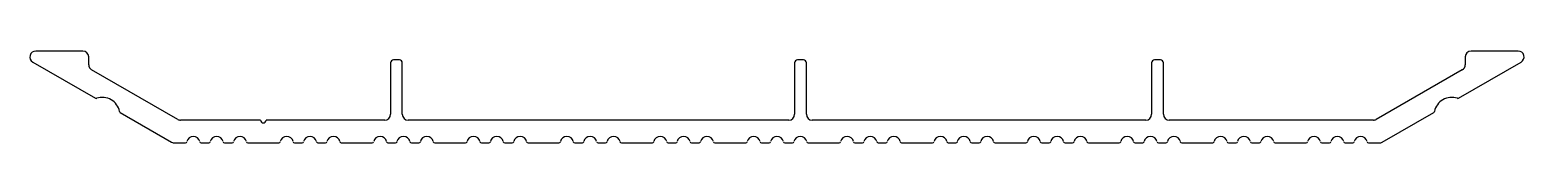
# Model space of a CAD drawing. Extents: x -103 to 100, y 0 to 13.
import ezdxf

# ---------------------------------------------------------------- set-up
doc = ezdxf.new("R2010")
doc.units = 0
doc.layers.add('1', color=4, linetype='CONTINUOUS')

msp = doc.modelspace()

# ---------------------------------------------------------------- linework, layer by layer
at = {"layer": '1', "color": 7, "linetype": 'CONTINUOUS'}
for p, q in [((-95.86, 12.71), (-102.26, 12.71)), ((99.34, 12.71), (92.94, 12.71)), ((-102.66, 11.21), (-94.15, 6.3)), ((-95.06, 10.85), (-95.06, 11.91)), ((-82.96, 3.4), (-94.66, 10.16)), ((-54.01, 11.11), (-54.01, 4.1)), ((-52.81, 11.51), (-53.61, 11.51)), ((-52.41, 4.1), (-52.41, 11.11)), ((0.94, 11.11), (0.94, 4.1)), ((2.14, 11.51), (1.34, 11.51)), ((2.54, 4.1), (2.54, 11.11)), ((49.49, 11.11), (49.49, 4.1)), ((50.69, 11.51), (49.89, 11.51)), ((51.09, 4.1), (51.09, 11.11)), ((91.74, 10.16), (80.04, 3.4)), ((91.23, 6.3), (99.74, 11.21)), ((92.14, 11.91), (92.14, 10.85)), ((-90.77, 4.35), (-83.78, 0.31)), ((80.86, 0.31), (87.85, 4.35)), ((-71.69, 3.3), (-82.56, 3.3)), ((-54.81, 3.3), (-70.93, 3.3)), ((0.14, 3.3), (-51.61, 3.3)), ((48.69, 3.3), (3.34, 3.3)), ((79.64, 3.3), (51.89, 3.3)), ((-83.38, 0.21), (-81.91, 0.21)), ((-79.76, 0.21), (-78.73, 0.21)), ((-76.58, 0.21), (-75.56, 0.21)), ((-73.41, 0.21), (-69.21, 0.21)), ((-67.06, 0.21), (-66.03, 0.21)), ((-63.88, 0.21), (-62.86, 0.21)), ((-60.71, 0.21), (-56.51, 0.21)), ((-54.36, 0.21), (-53.33, 0.21)), ((-51.18, 0.21), (-50.16, 0.21)), ((-48.01, 0.21), (-43.81, 0.21)), ((-41.66, 0.21), (-40.63, 0.21)), ((-38.48, 0.21), (-37.46, 0.21)), ((-35.31, 0.21), (-31.11, 0.21)), ((-28.96, 0.21), (-27.93, 0.21)), ((-25.78, 0.21), (-24.76, 0.21)), ((-22.61, 0.21), (-18.41, 0.21)), ((-16.26, 0.21), (-15.23, 0.21)), ((-13.08, 0.21), (-12.06, 0.21)), ((-9.91, 0.21), (-5.71, 0.21)), ((-3.56, 0.21), (-2.53, 0.21)), ((-0.38, 0.21), (0.64, 0.21)), ((2.79, 0.21), (6.99, 0.21)), ((9.14, 0.21), (10.17, 0.21)), ((12.32, 0.21), (13.34, 0.21)), ((15.49, 0.21), (19.69, 0.21)), ((21.84, 0.21), (22.87, 0.21)), ((25.02, 0.21), (26.04, 0.21)), ((28.19, 0.21), (32.39, 0.21)), ((34.54, 0.21), (35.57, 0.21)), ((37.72, 0.21), (38.74, 0.21)), ((40.89, 0.21), (45.09, 0.21)), ((47.24, 0.21), (48.27, 0.21)), ((50.42, 0.21), (51.44, 0.21)), ((53.59, 0.21), (57.79, 0.21)), ((59.94, 0.21), (60.97, 0.21)), ((63.12, 0.21), (64.14, 0.21)), ((66.29, 0.21), (70.49, 0.21)), ((72.64, 0.21), (73.67, 0.21)), ((75.82, 0.21), (76.84, 0.21)), ((78.99, 0.21), (80.46, 0.21))]:
    msp.add_line(p, q, dxfattribs=at)
for centre, radius, start, end in [((-102.26, 11.91), 0.8, 90, 239.9935), ((-95.86, 11.91), 0.8, 0, 90), ((92.94, 11.91), 0.8, 90, 180), ((99.34, 11.91), 0.8, 300.0065, 90), ((-94.26, 10.85), 0.8, 180, 239.9935), ((-53.61, 11.11), 0.4, 90, 180), ((-52.81, 11.11), 0.4, 360, 90), ((1.34, 11.11), 0.4, 90, 180), ((2.14, 11.11), 0.4, 0, 90), ((49.89, 11.11), 0.4, 90, 180), ((50.69, 11.11), 0.4, 360, 90), ((91.34, 10.85), 0.8, 300.0065, 360), ((-94.04, 6.47), 0.203, 240, 289.045), ((-93.2, 4.03), 2.38, 10.955, 109.045), ((90.29, 4.03), 2.38, 70.955, 169.045), ((91.13, 6.47), 0.203, 250.955, 300), ((-90.66, 4.52), 0.203, 190.955, 240), ((-54.81, 4.1), 0.8, 270, 0), ((-51.61, 4.1), 0.8, 180, 270), ((0.14, 4.1), 0.8, 270, 0), ((3.34, 4.1), 0.8, 180, 270), ((48.69, 4.1), 0.8, 270, 360), ((51.89, 4.1), 0.8, 180, 270), ((87.75, 4.52), 0.203, 300, 349.045), ((-82.56, 4.1), 0.8, 239.9935, 270), ((-71.31, 3.3), 0.381, 180, 360), ((79.64, 4.1), 0.8, 270, 300.0065), ((-83.38, 1.01), 0.8, 240, 270), ((-81.91, 0.41), 0.203, 270, 349.2878), ((-80.83, 0.21), 0.89, 10.7122, 169.2878), ((-79.76, 0.41), 0.203, 190.7122, 270), ((-78.73, 0.41), 0.203, 270, 349.2878), ((-77.66, 0.21), 0.89, 10.7122, 169.2878), ((-76.58, 0.41), 0.203, 190.7122, 270), ((-75.56, 0.41), 0.203, 270, 349.2878), ((-74.48, 0.21), 0.89, 10.7122, 169.2878), ((-73.41, 0.41), 0.203, 190.7122, 270), ((-69.21, 0.41), 0.203, 270, 349.2878), ((-68.13, 0.21), 0.89, 10.7122, 169.2878), ((-67.06, 0.41), 0.203, 190.7122, 270), ((-66.03, 0.41), 0.203, 270, 349.2878), ((-64.96, 0.21), 0.89, 10.7122, 169.2878), ((-63.88, 0.41), 0.203, 190.7122, 270), ((-62.86, 0.41), 0.203, 270, 349.2878), ((-61.78, 0.21), 0.89, 10.7122, 169.2878), ((-60.71, 0.41), 0.203, 190.7122, 270), ((-56.51, 0.41), 0.203, 270, 349.2878), ((-55.43, 0.21), 0.89, 10.7122, 169.2878), ((-54.36, 0.41), 0.203, 190.7122, 270), ((-53.33, 0.41), 0.203, 270, 349.2878), ((-52.26, 0.21), 0.89, 10.7122, 169.2878), ((-51.18, 0.41), 0.203, 190.7122, 270), ((-50.16, 0.41), 0.203, 270, 349.2878), ((-49.08, 0.21), 0.89, 10.7122, 169.2878), ((-48.01, 0.41), 0.203, 190.7122, 270), ((-43.81, 0.41), 0.203, 270, 349.2878), ((-42.73, 0.21), 0.89, 10.7122, 169.2878), ((-41.66, 0.41), 0.203, 190.7122, 270), ((-40.63, 0.41), 0.203, 270, 349.2878), ((-39.56, 0.21), 0.89, 10.7122, 169.2878), ((-38.48, 0.41), 0.203, 190.7122, 270), ((-37.46, 0.41), 0.203, 270, 349.2878), ((-36.38, 0.21), 0.89, 10.7122, 169.2878), ((-35.31, 0.41), 0.203, 190.7122, 270), ((-31.11, 0.41), 0.203, 270, 349.2878), ((-30.03, 0.21), 0.89, 10.7122, 169.2878), ((-28.96, 0.41), 0.203, 190.7122, 270), ((-27.93, 0.41), 0.203, 270, 349.2878), ((-26.86, 0.21), 0.89, 10.7122, 169.2878), ((-25.78, 0.41), 0.203, 190.7122, 270), ((-24.76, 0.41), 0.203, 270, 349.2878), ((-23.68, 0.21), 0.89, 10.7122, 169.2878), ((-22.61, 0.41), 0.203, 190.7122, 270), ((-18.41, 0.41), 0.203, 270, 349.2878), ((-17.33, 0.21), 0.89, 10.7122, 169.2878), ((-16.26, 0.41), 0.203, 190.7122, 270), ((-15.23, 0.41), 0.203, 270, 349.2878), ((-14.16, 0.21), 0.89, 10.7122, 169.2878), ((-13.08, 0.41), 0.203, 190.7122, 270), ((-12.06, 0.41), 0.203, 270, 349.2878), ((-10.98, 0.21), 0.89, 10.7122, 169.2878), ((-9.91, 0.41), 0.203, 190.7122, 270), ((-5.71, 0.41), 0.203, 270, 349.2878), ((-4.63, 0.21), 0.89, 10.7122, 169.2878), ((-3.56, 0.41), 0.203, 190.7122, 270), ((-2.53, 0.41), 0.203, 270, 349.2878), ((-1.46, 0.21), 0.89, 10.7122, 169.2878), ((-0.38, 0.41), 0.203, 190.7122, 270), ((0.64, 0.41), 0.203, 270, 349.2878), ((1.72, 0.21), 0.89, 10.7122, 169.2878), ((2.79, 0.41), 0.203, 190.7122, 270), ((6.99, 0.41), 0.203, 270, 349.2878), ((8.07, 0.21), 0.89, 10.7122, 169.2878), ((9.14, 0.41), 0.203, 190.7122, 270), ((10.17, 0.41), 0.203, 270, 349.2878), ((11.24, 0.21), 0.89, 10.7122, 169.2878), ((12.32, 0.41), 0.203, 190.7122, 270), ((13.34, 0.41), 0.203, 270, 349.2878), ((14.42, 0.21), 0.89, 10.7122, 169.2878), ((15.49, 0.41), 0.203, 190.7122, 270), ((19.69, 0.41), 0.203, 270, 349.2878), ((20.77, 0.21), 0.89, 10.7122, 169.2878), ((21.84, 0.41), 0.203, 190.7122, 270), ((22.87, 0.41), 0.203, 270, 349.2878), ((23.94, 0.21), 0.89, 10.7122, 169.2878), ((25.02, 0.41), 0.203, 190.7122, 270), ((26.04, 0.41), 0.203, 270, 349.2878), ((27.12, 0.21), 0.89, 10.7122, 169.2878), ((28.19, 0.41), 0.203, 190.7122, 270), ((32.39, 0.41), 0.203, 270, 349.2878), ((33.47, 0.21), 0.89, 10.7122, 169.2878), ((34.54, 0.41), 0.203, 190.7122, 270), ((35.57, 0.41), 0.203, 270, 349.2878), ((36.64, 0.21), 0.89, 10.7122, 169.2878), ((37.72, 0.41), 0.203, 190.7122, 270), ((38.74, 0.41), 0.203, 270, 349.2878), ((39.82, 0.21), 0.89, 10.7122, 169.2878), ((40.89, 0.41), 0.203, 190.7122, 270), ((45.09, 0.41), 0.203, 270, 349.2878), ((46.17, 0.21), 0.89, 10.7122, 169.2878), ((47.24, 0.41), 0.203, 190.7122, 270), ((48.27, 0.41), 0.203, 270, 349.2878), ((49.34, 0.21), 0.89, 10.7122, 169.2878), ((50.42, 0.41), 0.203, 190.7122, 270), ((51.44, 0.41), 0.203, 270, 349.2878), ((52.52, 0.21), 0.89, 10.7122, 169.2878), ((53.59, 0.41), 0.203, 190.7122, 270), ((57.79, 0.41), 0.203, 270, 349.2878), ((58.87, 0.21), 0.89, 10.7122, 169.2878), ((59.94, 0.41), 0.203, 190.7122, 270), ((60.97, 0.41), 0.203, 270, 349.2878), ((62.04, 0.21), 0.89, 10.7122, 169.2878), ((63.12, 0.41), 0.203, 190.7122, 270), ((64.14, 0.41), 0.203, 270, 349.2878), ((65.22, 0.21), 0.89, 10.7122, 169.2878), ((66.29, 0.41), 0.203, 190.7122, 270), ((70.49, 0.41), 0.203, 270, 349.2878), ((71.57, 0.21), 0.89, 10.7122, 169.2878), ((72.64, 0.41), 0.203, 190.7122, 270), ((73.67, 0.41), 0.203, 270, 349.2878), ((74.74, 0.21), 0.89, 10.7122, 169.2878), ((75.82, 0.41), 0.203, 190.7122, 270), ((76.84, 0.41), 0.203, 270, 349.2878), ((77.92, 0.21), 0.89, 10.7122, 169.2878), ((78.99, 0.41), 0.203, 190.7122, 270), ((80.46, 1.01), 0.8, 270, 300)]:
    msp.add_arc(centre, radius, start, end, dxfattribs=at)

doc.saveas('drawing.dxf')
